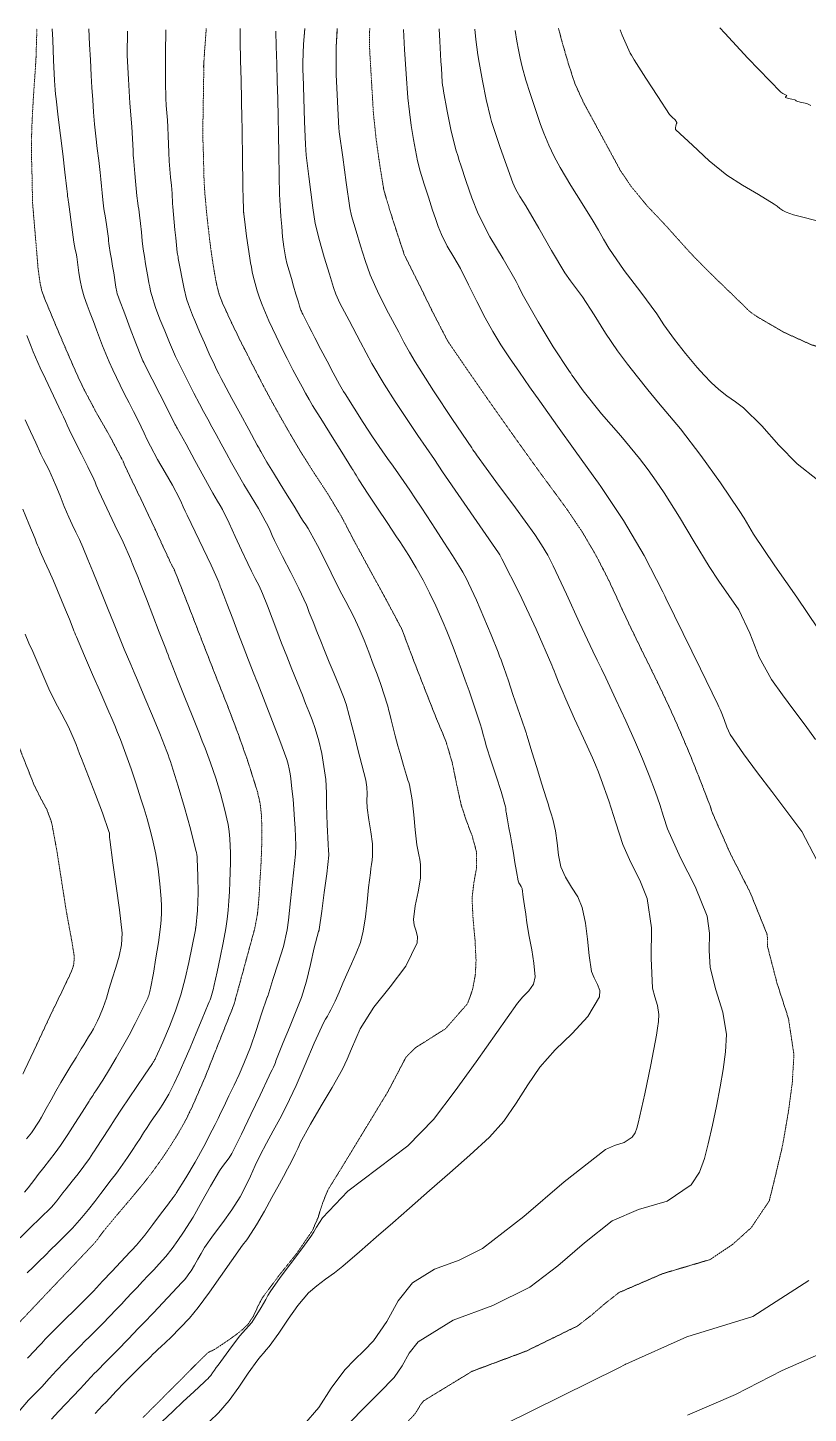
# Model space of a CAD drawing. Header units: inches. Extents: x 2775 to 10242, y 1417 to 8468.
# Drawn here: x 7063 to 8743, y 5477 to 8461 of the extents above; entities that cross this region are included whole.
import ezdxf

# ---------------------------------------------------------------- set-up
doc = ezdxf.new("R2010")
doc.units = ezdxf.units.IN
doc.header["$LTSCALE"] = 0.5
doc.header["$MEASUREMENT"] = 0
doc.linetypes.add('HIDDEN', pattern=[0.375, 0.25, -0.125])
doc.layers.add('VX-TOPO-MAJR', color=1, linetype='HIDDEN', lineweight=20)
doc.layers.add('VX-TOPO-MINR', color=7, linetype='CONTINUOUS', lineweight=5)

msp = doc.modelspace()

# ---------------------------------------------------------------- linework, layer by layer
at = {"layer": 'VX-TOPO-MAJR'}
for points in [[(7082.3, 8458.2), (7082.2, 8449.6), (7080.6, 8397.7), (7078.8, 8367.4), (7076.6, 8337.2), (7074.7, 8306.9), (7073.1, 8278.3), (7071.7, 8249.7), (7070.9, 8221.1), (7071, 8177.9), (7072.2, 8134.7), (7072.9, 8091.6), (7072.9, 8086.2)], [(7447, 8458.8), (7443.1, 8406.2), (7441, 8374.1)], [(7799, 8459.8), (7798.5, 8451.4), (7798.5, 8419.2), (7799.2, 8403.7)], [(8205.1, 8459.7), (8212.5, 8431.5), (8225.7, 8385.9), (8240.4, 8340.5), (8240.4, 8340.4), (8240.5, 8340.2), (8240.6, 8340), (8259, 8299.8), (8338.2, 8153.7)], [(7876.7, 6243.7), (7838.4, 6170.6), (7838.4, 6170.6), (7737.9, 6005.2), (7708.7, 5958), (7697, 5929.1), (7687.7, 5898.9), (7675.2, 5870.3), (7641.1, 5820.8), (7603.2, 5773.6), (7567.4, 5725.4), (7557.5, 5706.2), (7548.5, 5686.3), (7536.4, 5668.3), (7523.3, 5656), (7509.2, 5645.1), (7494.6, 5634.7), (7484.8, 5627.9), (7474.9, 5621.3), (7465, 5614.8), (7459.4, 5612), (7453.5, 5609.5), (7448.4, 5606), (7414.7, 5572.4), (7381.2, 5538.7), (7347.6, 5505), (7335.3, 5492.7), (7323, 5480.5), (7310.7, 5468.2)]]:
    msp.add_lwpolyline(points, dxfattribs=at)
at = {"layer": 'VX-TOPO-MAJR', "flags": 128}
for points in [[(7442, 8390.2), (7439.4, 8229.1), (7440.5, 8200.3), (7441.1, 8178.1), (7441.6, 8155.9), (7442.2, 8133.7), (7442.7, 8123.1), (7443.4, 8112.4), (7444.2, 8101.7), (7447.2, 8068.5), (7450.7, 8035.4), (7454.5, 8002.3), (7458.2, 7974.4), (7462.4, 7946.7), (7467.2, 7918.9), (7470.6, 7902.1), (7475.2, 7885.5), (7481.3, 7869.4), (7500.4, 7827.6), (7520.4, 7786.5), (7541.1, 7745.7), (7555.8, 7717.1), (7570.6, 7688.5), (7585.8, 7660.2), (7606.4, 7623.1), (7627.5, 7586.3), (7649, 7549.7), (7678.3, 7503.2), (7708.5, 7457.3), (7736.8, 7410.2), (7745.8, 7393.3), (7754.6, 7376.3), (7763.4, 7359.3), (7798.4, 7294.7), (7833.7, 7230.2), (7868.2, 7165.3), (7868.8, 7164), (7869.3, 7162.6), (7869.8, 7161.3), (7870.5, 7159.3), (7871.1, 7157.3), (7871.8, 7155.4), (7894.2, 7096.2), (7917.2, 7037.1), (7940.4, 6978.2), (7948.1, 6959.4), (7956.2, 6940.6), (7963.7, 6921.7), (7976.6, 6877.6), (7985.7, 6832.4), (7995.6, 6787.6), (8006.8, 6753.6), (8019.5, 6719.7), (8028.9, 6685.4), (8028.9, 6652.6), (8022.9, 6619.1), (8019.1, 6585.8), (8021.3, 6541.5), (8025.4, 6497.1), (8027.7, 6452.6), (8026.1, 6421.2), (8020.3, 6390.2), (8009.7, 6359.7), (7961.8, 6305.2), (7897.9, 6264.8), (7876.7, 6243.7)], [(7799.2, 8403.7), (7806.8, 8275.7), (7812.4, 8222.5), (7819.8, 8169.5), (7828.3, 8116.6), (7828.8, 8113.7), (7829.4, 8110.9), (7830.1, 8108.1), (7843.9, 8062.1), (7858.6, 8016.4), (7873.7, 7970.9), (7873.8, 7970.8), (7873.8, 7970.6), (7873.9, 7970.5), (7873.9, 7970.4), (7874, 7970.2), (7874.1, 7970.1), (7904.3, 7909.9), (7933.9, 7849.4), (7964.9, 7789.5), (7966.7, 7786.3), (7968.6, 7783.2), (7970.7, 7780.1), (8011, 7721.2), (8051.7, 7662.6), (8092.8, 7604.3), (8111.3, 7578.2), (8130, 7552.1), (8148.6, 7526.1), (8174.1, 7491), (8199.9, 7456.1), (8225.4, 7420.9), (8257.1, 7373.7), (8285.8, 7324.6), (8311.9, 7274), (8327.2, 7241.3), (8342.1, 7208.4), (8357.4, 7175.7), (8380.7, 7127.8), (8404.2, 7080.1), (8427.5, 7032.2), (8439.6, 7006.4), (8451.5, 6980.5), (8463.1, 6954.5), (8486.8, 6899), (8509.2, 6843), (8530.9, 6786.8), (8532.8, 6781.3), (8534.5, 6775.8), (8536.3, 6770.3), (8574.6, 6683.3), (8618, 6598.1), (8653.7, 6509.6), (8655, 6500.3), (8654.9, 6490.7), (8655.4, 6481.3), (8675.3, 6404.1), (8700.1, 6327.4), (8711.9, 6249.8), (8708.4, 6189.6), (8700.4, 6129.2), (8690.1, 6068.8), (8686.5, 6049.8), (8670.7, 5982.9), (8658.8, 5934.7), (8619.8, 5876.7), (8579.6, 5840.6)], [(8338.2, 8153.7), (8361.6, 8118.9), (8395.7, 8077.5), (8409.4, 8063), (8423.2, 8048.5), (8436.9, 8033.9), (8458.6, 8009.7), (8480.2, 7985.5), (8502.3, 7961.7), (8535.2, 7928.8), (8568.6, 7896.6), (8602, 7864.2), (8605.3, 7860.9), (8608.6, 7857.5), (8611.9, 7854.1), (8619, 7848), (8626.7, 7842.5), (8634.7, 7837.3), (8690.4, 7804.9), (8748.3, 7778.6), (8810, 7759.3), (8837.8, 7755.1), (8865.5, 7755.2), (8892.7, 7759.2), (8948.4, 7772.2), (9003.9, 7787.8), (9058.7, 7806.2), (9063, 7808), (9067.1, 7810), (9071.4, 7811.6), (9081.3, 7814), (9091.3, 7816.2), (9101.4, 7818.1), (9124.2, 7822.4), (9147, 7826.5), (9169.8, 7830.5), (9173.4, 7830.8), (9177.1, 7831), (9180.7, 7831.7), (9194.1, 7837.3), (9207.1, 7843.4), (9220.2, 7849.5), (9231.1, 7854.1), (9242, 7858.6), (9252.8, 7863.4), (9255.2, 7865.1), (9257.2, 7867.3), (9259.2, 7869.4), (9284.2, 7885.8), (9311, 7900.4), (9340.2, 7922.7)], [(7072.9, 8086.2), (7085, 7942.5), (7089.7, 7908.4), (7093.1, 7894), (7098.1, 7880), (7103.8, 7866.2), (7124.3, 7817.1), (7145.1, 7768.1), (7166.4, 7719.4), (7171.7, 7707.7), (7177, 7696.1), (7182.5, 7684.6), (7210.3, 7632.1), (7239.9, 7580.5), (7267.5, 7528), (7269.5, 7523.2), (7271.5, 7518.4), (7273.6, 7513.6), (7289.9, 7479.7), (7306.3, 7445.8), (7322.5, 7411.8), (7338.6, 7377.3), (7354.5, 7342.7), (7370.5, 7308.1), (7373.4, 7302.6), (7376.4, 7297), (7379.1, 7291.4), (7408.6, 7216.5), (7437.6, 7141.4), (7466.8, 7066.4), (7475.6, 7044.1), (7484.4, 7021.9), (7493.2, 6999.6), (7516.2, 6938.9), (7537.7, 6877.6), (7557.3, 6815.2), (7563.1, 6789.4), (7565.9, 6763.1), (7566.6, 6736.8), (7566.3, 6699.3), (7564.9, 6661.7), (7562.6, 6624.1), (7560.5, 6589.2), (7557.5, 6554.4), (7551.1, 6520.2), (7533.8, 6456.8), (7516.5, 6393.4), (7506.4, 6356.7)], [(7052.5, 6208.4), (7057.2, 6218.4), (7067, 6239.2), (7076.8, 6260), (7089.1, 6286.2), (7101.4, 6312.4), (7113.7, 6338.6), (7125.1, 6362.3), (7136.6, 6386), (7148, 6409.8), (7155.9, 6426.5), (7161.9, 6443.8), (7162.9, 6461.5), (7157.5, 6494.7), (7151.3, 6527.9), (7145.3, 6561.1), (7135.5, 6623.7), (7125.8, 6686.3), (7114.3, 6748.7), (7104.2, 6776.6), (7089.9, 6803.1), (7076.5, 6829.9), (7053.1, 6889), (7030, 6948.3), (7005.9, 7007.1), (7000.2, 7019.7), (6994.5, 7032.4), (6988.8, 7045), (6961, 7110.3), (6934, 7175.9), (6908, 7242), (6896.8, 7272.3), (6886.4, 7302.9), (6876.7, 7333.6), (6859.3, 7394.1), (6842.6, 7454.7), (6825.3, 7515.2), (6817.5, 7540.4), (6809.5, 7565.4), (6801.7, 7590.5), (6790.6, 7634), (6780.9, 7677.9), (6728.3, 7820.3)], [(7506.4, 6356.7), (7443.6, 6198.8), (7416.2, 6136.1), (7401.6, 6106.4), (7385.2, 6077.5), (7367.5, 6049.4), (7350.3, 6023.7), (7332.3, 5998.6), (7313.5, 5974.2), (7284.3, 5938.9), (7254.6, 5904), (7225.4, 5868.8), (7218.8, 5860), (7212.4, 5851), (7205.4, 5842.6), (7168.3, 5803.4), (7131.2, 5764.3), (7094, 5725.2), (7091.2, 5722.2), (7088.4, 5719.1), (7085.5, 5716.1), (7059.5, 5688.6), (7033.5, 5661.1), (7007.5, 5633.6), (6993.2, 5618.3), (6978.9, 5603), (6964.7, 5587.6), (6962.3, 5585), (6960, 5582.4), (6957.7, 5579.7), (6914.3, 5534.2), (6870.5, 5489.1), (6826.2, 5444.4), (6816.2, 5434.4), (6806.2, 5424.4), (6796.1, 5414.4), (6758.7, 5378.4), (6720.9, 5342.8), (6684, 5306.3), (6667.2, 5287.7), (6650.9, 5268.6), (6634.6, 5249.6), (6606.8, 5219.2), (6578.8, 5189), (6551.2, 5158.5), (6535.2, 5139.5), (6519.8, 5120.1), (6505, 5100.2), (6484.6, 5071.6), (6464.4, 5042.9), (6444, 5014.2), (6437, 5004.7), (6429.9, 4995.2), (6423, 4985.6), (6403, 4955.3), (6383.9, 4924.4), (6364.8, 4893.5), (6359.8, 4885.7), (6354.9, 4877.8), (6350.4, 4869.6), (6345.5, 4857.5), (6341.5, 4845), (6337.3, 4832.7), (6317.9, 4781.6), (6298.1, 4730.6), (6278.8, 4679.4), (6272.3, 4660.1), (6266.8, 4640.5), (6262.4, 4620.6), (6254.6, 4575.1), (6248.6, 4529.5), (6243.4, 4483.6), (6240.3, 4454.4), (6237.9, 4425.2), (6237, 4396), (6239.5, 4355.7), (6245.3, 4315.5), (6252.7, 4275.5), (6258.9, 4243.7), (6266.2, 4212.3), (6275.5, 4181.2), (6297.1, 4124.6), (6321.8, 4069.7), (6348.6, 4015.5), (6356.7, 3999.8), (6365.3, 3984.3), (6374.8, 3969.4), (6395.4, 3942.5), (6416.9, 3916.4), (6437.5, 3889.7), (6461.1, 3855.9), (6484.4, 3821.8), (6508.4, 3788.3), (6517.9, 3775.6), (6527.4, 3763), (6537, 3750.3), (6563.9, 3714.9), (6666.5, 3612.4)], [(8579.6, 5840.6), (8531.2, 5808.2), (8429.6, 5778), (8335.3, 5737.2), (8305.4, 5713.7), (8276.2, 5688.6), (8246.2, 5665.3), (8136.3, 5611.4), (8019.2, 5567.7), (7915, 5504.1), (7907.7, 5494.9), (7901.9, 5484.5), (7895.3, 5474.8), (7852.9, 5431), (7809.2, 5388), (7766.8, 5344.4), (7757.4, 5331.5), (7748.8, 5317.8), (7738.1, 5305.9), (7719.6, 5297.2), (7699.1, 5293), (7679.5, 5287.2), (7671.2, 5282.8), (7663.1, 5277.9), (7654.9, 5273.6), (7650.5, 5272.5), (7646, 5271.9), (7641.7, 5270.6), (7620.7, 5256.3), (7601, 5240), (7580.7, 5225), (7562.8, 5215.8), (7544.4, 5207.4), (7527.3, 5196.8), (7512.9, 5184.1), (7499.6, 5170.3), (7487, 5155.9), (7450.2, 5112.1), (7414.4, 5067.8), (7379.4, 5022.6), (7374.6, 5016.2), (7370.1, 5009.6), (7366.2, 5002.6), (7362.3, 4993.8), (7358.9, 4984.9), (7355.7, 4975.9), (7348, 4953.4), (7340.8, 4930.9), (7334.1, 4908), (7331.3, 4896.6), (7329.1, 4885.1), (7327.7, 4873.4), (7326.4, 4854), (7325.7, 4834.7), (7325.3, 4815.3), (7325.2, 4778.5), (7325.7, 4741.8), (7327.3, 4705.2), (7330.5, 4672.2), (7336.4, 4639.3), (7345.1, 4606.9), (7354, 4582.4), (7363.6, 4558.5), (7372.5, 4534.3), (7381.4, 4504.8), (7389.9, 4475.2), (7399.3, 4445.7), (7410.7, 4414.5), (7422.8, 4383.5), (7435.3, 4352.5), (7440.9, 4338.8), (7446.8, 4325.2), (7489.7, 4242.5), (7540.9, 4179.4), (7605.2, 4118.5), (7673.9, 4063.1)]]:
    msp.add_lwpolyline(points, dxfattribs=at)
at = {"layer": 'VX-TOPO-MINR'}
for points in [[(7044.3, 5481.5), (7064.5, 5505.2), (7071.4, 5512.6), (7078.6, 5519.9), (7085.8, 5527.2), (7092.8, 5534.5), (7108.9, 5551.9), (7124.9, 5569.4), (7140.9, 5586.8), (7157.3, 5604), (7166.7, 5613.5), (7176.3, 5622.8), (7185.9, 5632.2), (7195.4, 5641.6), (7209.8, 5656.2), (7224.3, 5670.9), (7238.6, 5685.6), (7252.9, 5700.4), (7264.2, 5712.4), (7275.4, 5724.4), (7286.7, 5736.4), (7298, 5748.4), (7309.9, 5761.1), (7321.9, 5773.7), (7333.9, 5786.3), (7345.8, 5799), (7360.1, 5815.1), (7373.5, 5831.9), (7386.1, 5849.3), (7398.3, 5867.1), (7418.5, 5899.7), (7437.3, 5933.1), (7456, 5966.6), (7475.6, 5999.4), (7482.2, 6008.8), (7489.3, 6017.9), (7496.1, 6027.2), (7502, 6037), (7522.7, 6078.5), (7542.9, 6120.3), (7562.8, 6162.1), (7582.6, 6204.1), (7585.6, 6210.3), (7588.5, 6216.5), (7591.4, 6222.7), (7594.3, 6229), (7595.7, 6232.5), (7596.9, 6236.1), (7598.1, 6239.7), (7599.3, 6243.3), (7612.2, 6275.8), (7625.9, 6308), (7639.4, 6340.2), (7652, 6372.8), (7662.8, 6407.9), (7671.4, 6443.6), (7679.5, 6479.4), (7688.9, 6514.8), (7689.1, 6515.4), (7689.4, 6516), (7689.6, 6516.6), (7689.8, 6517.2), (7689.8, 6517.6), (7689.9, 6518), (7689.9, 6518.4), (7690, 6518.8), (7695.4, 6558.8), (7701.1, 6598.8), (7706.5, 6638.9), (7711, 6679.4), (7711, 6681.7), (7710.7, 6684), (7710.3, 6686.3), (7710, 6688.6), (7709.2, 6702.6), (7708.4, 6716.5), (7707.7, 6730.4), (7707.1, 6744.3), (7706.5, 6766), (7706.1, 6787.7), (7705.7, 6809.3), (7705.1, 6831), (7705, 6833.8), (7704.7, 6836.6), (7704.4, 6839.5), (7704.1, 6842.3), (7700.3, 6870.1), (7695.6, 6897.9), (7689.5, 6925.3), (7681.2, 6952.1), (7674.6, 6970.2), (7667.8, 6988.1), (7660.8, 7005.9), (7653.8, 7023.7), (7642.6, 7051.8), (7631.4, 7079.8), (7620.2, 7107.8), (7609.1, 7135.9), (7598.9, 7162.6), (7588.9, 7189.4), (7578.9, 7216.1), (7568.1, 7242.6), (7560.7, 7258.9), (7552.6, 7274.9), (7544.4, 7290.9), (7536.4, 7306.9), (7522.8, 7336), (7509.5, 7365.2), (7496.1, 7394.3), (7481.9, 7423.1), (7476.9, 7432.1), (7471.5, 7441), (7466.1, 7449.8), (7460.9, 7458.7), (7441.7, 7493.7), (7422.6, 7528.7), (7403.4, 7563.8), (7384.2, 7598.8), (7383.2, 7600.6), (7382.2, 7602.4), (7381.2, 7604.2), (7380.2, 7606), (7380.1, 7606.3), (7379.9, 7606.7), (7379.7, 7607.1), (7379.5, 7607.4), (7363.3, 7639.7), (7346.9, 7671.8), (7330.5, 7704), (7314.3, 7736.2), (7312.5, 7739.8), (7310.8, 7743.4), (7309.2, 7747), (7307.6, 7750.6), (7295.1, 7781.9), (7283.2, 7813.3), (7271.5, 7844.8), (7259.8, 7876.4), (7258.3, 7880.3), (7256.8, 7884.1), (7255.4, 7888), (7254.3, 7892), (7252.4, 7902.2), (7250.9, 7912.4), (7249.5, 7922.7), (7247.9, 7932.9), (7245.4, 7947.5), (7242.9, 7962.1), (7240.4, 7976.7), (7238, 7991.3), (7237.3, 7996.5), (7236.8, 8001.7), (7236.4, 8006.9), (7235.8, 8012.1), (7232.9, 8031.7), (7229.8, 8051.2), (7226.8, 8070.7), (7224.2, 8090.3), (7222.6, 8105), (7221.2, 8119.7), (7219.8, 8134.4), (7218.3, 8149.1), (7215.4, 8175), (7212.2, 8201), (7209.2, 8227), (7206.4, 8253), (7204.2, 8279.2), (7202.5, 8305.5), (7201, 8331.8), (7199.5, 8358.1), (7197.5, 8391.4), (7195.6, 8424.8), (7194.2, 8458.2), (7194.2, 8458.2)], [(7115.5, 8458.2), (7116.5, 8434.5), (7118.5, 8390.8), (7120.4, 8347.2), (7121, 8337.2), (7121.7, 8327.3), (7122.5, 8317.4), (7123.6, 8307.5), (7128.3, 8268), (7133.1, 8228.5), (7138, 8189), (7142.7, 8149.5), (7144.1, 8137.7), (7145.4, 8125.9), (7146.8, 8114.1), (7148.1, 8102.3), (7148.2, 8101.2), (7148.3, 8100.1), (7148.4, 8098.9), (7148.5, 8097.8), (7149, 8094.8), (7149.4, 8091.8), (7149.9, 8088.8), (7150.3, 8085.8), (7153.3, 8064.1), (7156, 8042.3), (7158.9, 8020.6), (7161.9, 7998.8), (7163.3, 7990.9), (7165, 7983), (7166.7, 7975.1), (7168.3, 7967.2), (7170.9, 7950.3), (7172.9, 7933.2), (7175.3, 7916.2), (7179, 7899.5), (7184.5, 7881.4), (7190.8, 7863.6), (7197.4, 7845.9), (7204.1, 7828.2), (7210.6, 7810.6), (7217.1, 7793.1), (7223.7, 7775.7), (7230.6, 7758.3), (7238, 7741.2), (7245.7, 7724.3), (7253.6, 7707.5), (7261.8, 7690.8), (7271.3, 7671.9), (7280.9, 7653.1), (7290.6, 7634.2), (7300.1, 7615.3), (7306.8, 7601.5), (7313.4, 7587.5), (7320, 7573.5), (7326.7, 7559.7), (7342, 7531.2), (7358.3, 7503.4), (7374.6, 7475.5), (7389.5, 7446.9), (7393.6, 7437.9), (7397.6, 7428.9), (7401.6, 7419.9), (7405.7, 7410.9), (7422.9, 7375), (7440.6, 7339.3), (7457.8, 7303.4), (7473.7, 7266.9), (7474.9, 7263.9), (7476, 7260.9), (7477.2, 7257.9), (7478.4, 7254.8), (7484.8, 7238.1), (7491.2, 7221.3), (7497.6, 7204.5), (7504.1, 7187.7), (7515.3, 7158.2), (7526.7, 7128.8), (7538, 7099.3), (7549.3, 7069.8), (7551.4, 7064.5), (7553.5, 7059.1), (7555.7, 7053.8), (7557.8, 7048.4), (7573.9, 7007.8), (7589.7, 6967.1), (7605.2, 6926.2), (7620.3, 6884.9), (7623.4, 6874.9), (7625.7, 6864.7), (7627.5, 6854.3), (7628.9, 6843.9), (7631.5, 6821.9), (7633.8, 6799.9), (7635.6, 6777.9), (7637.1, 6755.8), (7638.3, 6737.2), (7639.3, 6718.5), (7639.6, 6699.7), (7638.9, 6681), (7637.1, 6660.9), (7635.1, 6640.9), (7632.9, 6621), (7630.7, 6601), (7628.6, 6580.4), (7626.4, 6559.8), (7624, 6539.2), (7621, 6518.6), (7613, 6482.3), (7601.9, 6446.7), (7590, 6411.4), (7579.2, 6375.7), (7579.2, 6375.4), (7579.1, 6375.1), (7579, 6374.7), (7578.9, 6374.4), (7578.8, 6374), (7578.6, 6373.7), (7578.5, 6373.3), (7578.4, 6373), (7566, 6337.3), (7554.2, 6301.3), (7542, 6265.6), (7528.2, 6230.4), (7517.8, 6206.9), (7506.9, 6183.6), (7495.8, 6160.5), (7484.7, 6137.3), (7478.6, 6124.6), (7472.5, 6112), (7466.3, 6099.3), (7460, 6086.7), (7442, 6052), (7422.9, 6017.9), (7402.9, 5984.2), (7382.3, 5950.9), (7381.4, 5949.5), (7380.5, 5948.1), (7379.5, 5946.8), (7378.5, 5945.4), (7375.3, 5941.2), (7372.1, 5937), (7368.9, 5932.8), (7365.7, 5928.6), (7348.8, 5906.1), (7332, 5883.4), (7314.9, 5861), (7297, 5839.3), (7293.6, 5835.5), (7290.1, 5831.9), (7286.6, 5828.3), (7283.1, 5824.6), (7263.4, 5803.6), (7243.7, 5782.6), (7223.9, 5761.5), (7204.1, 5740.5), (7198.4, 5734.5), (7192.5, 5728.5), (7186.6, 5722.6), (7180.8, 5716.7), (7162.6, 5698.6), (7144.3, 5680.7), (7126, 5662.8), (7107.9, 5644.6), (7100.3, 5636.6), (7092.8, 5628.4), (7085.3, 5620.2), (7077.7, 5612.1), (7062, 5595.6)], [(7113.8, 5464.4), (7129.1, 5480.9), (7144.6, 5497.3), (7160.1, 5513.6), (7175.6, 5530), (7183.3, 5538.3), (7191, 5546.7), (7198.7, 5555), (7206.4, 5563.3), (7207.3, 5564.1), (7208.1, 5565), (7209, 5565.8), (7209.8, 5566.6), (7232.9, 5589.9), (7255.9, 5613.2), (7278.8, 5636.6), (7301.4, 5660.2), (7304.2, 5663.2), (7307, 5666.2), (7309.8, 5669.2), (7312.6, 5672.2), (7333.1, 5693.8), (7353.6, 5715.4), (7374.1, 5737), (7394.6, 5758.7), (7399.9, 5764.7), (7404.9, 5771.1), (7409.7, 5777.6), (7414.2, 5784.3), (7421.8, 5796.5), (7428.9, 5809), (7435.9, 5821.6), (7443.2, 5833.9), (7462.3, 5861.4), (7482.5, 5888.1), (7502.3, 5915.1), (7520, 5943.4), (7531.3, 5965.5), (7541.9, 5988), (7552.3, 6010.6), (7563.2, 6032.8), (7577, 6059.1), (7591.2, 6085.3), (7605.3, 6111.5), (7619, 6137.9), (7640.2, 6182.8), (7659.8, 6228.5), (7679.3, 6274.3), (7700.2, 6319.4), (7703.9, 6326.1), (7707.8, 6332.7), (7711.8, 6339.2), (7715.4, 6345.9), (7724.3, 6364.9), (7732.8, 6384), (7741.1, 6403.3), (7749.4, 6422.6), (7759.6, 6445.3), (7770, 6468), (7779, 6491.2), (7784.9, 6515.1), (7789.5, 6546.5), (7793.1, 6578), (7796.5, 6609.4), (7800.2, 6640.8), (7801.4, 6650), (7802.7, 6659.1), (7804, 6668.2), (7805, 6677.4), (7805, 6703.5), (7801.5, 6729.3), (7796.8, 6755.1), (7793.4, 6781), (7792.9, 6795.9), (7793, 6810.8), (7792.5, 6825.7), (7790.3, 6840.4), (7786.3, 6857.1), (7782.1, 6873.7), (7777.8, 6890.2), (7773.5, 6906.7), (7767.2, 6931.1), (7760.9, 6955.4), (7754.6, 6979.8), (7748.1, 7004.1), (7746.9, 7008.1), (7745.6, 7012.2), (7744.1, 7016.1), (7742.5, 7020.1), (7732.4, 7045), (7722, 7069.8), (7711.7, 7094.7), (7701.6, 7119.6), (7693.3, 7140.2), (7685.1, 7160.8), (7676.9, 7181.3), (7668.7, 7201.9), (7667.2, 7206), (7665.6, 7210.1), (7664.1, 7214.2), (7662.5, 7218.3), (7646.4, 7253.4), (7629, 7288), (7611.3, 7322.3), (7594, 7356.9), (7589, 7367.5), (7584.2, 7378.2), (7579.3, 7388.8), (7574.1, 7399.3), (7559.4, 7425.8), (7543.7, 7451.7), (7527.8, 7477.4), (7512.6, 7503.6), (7501.5, 7523.9), (7490.4, 7544.2), (7479.2, 7564.6), (7468.1, 7584.9), (7459.1, 7601.4), (7450.1, 7618), (7441.1, 7634.5), (7432.2, 7651), (7420.1, 7673.7), (7408.4, 7696.6), (7397, 7719.7), (7385.8, 7742.8), (7381.1, 7752.8), (7376.7, 7762.8), (7372.4, 7772.8), (7368.1, 7782.9), (7357.5, 7807.9), (7347.1, 7833.1), (7337.7, 7858.5), (7329.5, 7884.5), (7327.3, 7893.5), (7325.4, 7902.7), (7323.7, 7911.8), (7322, 7921), (7319.2, 7936.7), (7316.4, 7952.4), (7313.7, 7968.2), (7311.3, 7984), (7309.1, 8002.2), (7307.3, 8020.6), (7305.5, 8038.9), (7303.4, 8057.2), (7302.5, 8063.6), (7301.5, 8070), (7300.5, 8076.4), (7299.7, 8082.8), (7297.9, 8098.7), (7296.3, 8114.7), (7294.8, 8130.6), (7293.3, 8146.6), (7292.5, 8155.3), (7291.7, 8164), (7290.9, 8172.7), (7290.3, 8181.4), (7290, 8185.2), (7289.9, 8189), (7289.8, 8192.8), (7289.6, 8196.6), (7286.5, 8247.6), (7282.8, 8298.6), (7279.3, 8349.7), (7276.6, 8400.7), (7276.5, 8402.7), (7276.5, 8404.6), (7276.5, 8406.6), (7276.5, 8408.5), (7276.7, 8416.2), (7277, 8423.9), (7277.2, 8431.5), (7277.4, 8439.2), (7277.7, 8453.3)], [(7207.9, 5476.9), (7223.8, 5493.8), (7231.2, 5501.5), (7238.5, 5509.2), (7245.8, 5517), (7253.1, 5524.7), (7271.3, 5543.5), (7289.7, 5562.2), (7308.2, 5580.7), (7326.7, 5599.1), (7332.3, 5604.6), (7338, 5609.9), (7343.8, 5615.2), (7349.5, 5620.5), (7370.4, 5640.7), (7391.1, 5661.2), (7410.9, 5682.4), (7429.5, 5704.7), (7454.1, 5737.9), (7477.9, 5771.6), (7501.4, 5805.4), (7525.3, 5839), (7528.2, 5843), (7531.2, 5846.9), (7534.2, 5850.9), (7537.1, 5854.9), (7555.2, 5883.2), (7572.1, 5912.3), (7588.4, 5941.7), (7604.4, 5971.3), (7613.2, 5987.3), (7621.8, 6003.4), (7630.3, 6019.5), (7638.7, 6035.7), (7641.5, 6041.6), (7644.1, 6047.7), (7646.7, 6053.8), (7649.4, 6059.7), (7671, 6099.9), (7694.3, 6139.3), (7717.7, 6178.5), (7740, 6218.4), (7750.3, 6239.8), (7759.7, 6261.7), (7768.9, 6283.7), (7778.5, 6305.4), (7807.5, 6351.9), (7842.7, 6395.3), (7876.4, 6439.9), (7900.6, 6490.3), (7901.6, 6502.9), (7898.5, 6515.5), (7894.7, 6528.1), (7893, 6540.7), (7896.8, 6570.2), (7903.1, 6599.8), (7908.1, 6629.4), (7908.1, 6658.9), (7906.4, 6669.4), (7904.4, 6679.9), (7902.3, 6690.4), (7900.4, 6701), (7896.7, 6733.3), (7893.8, 6765.8), (7890.2, 6798.2), (7884.2, 6830.2), (7882.8, 6835.3), (7881.1, 6840.4), (7879.3, 6845.5), (7877.7, 6850.6), (7871.7, 6871.8), (7865.6, 6893.1), (7859.6, 6914.4), (7853.9, 6935.7), (7850.9, 6947.4), (7847.9, 6959.1), (7845, 6970.8), (7842, 6982.5), (7840.8, 6987.5), (7839.5, 6992.4), (7838.2, 6997.3), (7836.9, 7002.2), (7830.2, 7024.6), (7822.6, 7046.7), (7814.5, 7068.7), (7806.2, 7090.6), (7796.6, 7116.3), (7786.7, 7141.9), (7776.2, 7167.2), (7764.5, 7192), (7756, 7208.5), (7747.4, 7225), (7738.8, 7241.4), (7730.3, 7257.9), (7715.7, 7287.2), (7701.3, 7316.5), (7686.5, 7345.7), (7670.8, 7374.4), (7666, 7382.5), (7661, 7390.4), (7655.9, 7398.4), (7650.9, 7406.3), (7636.1, 7430.3), (7621.2, 7454.3), (7606.4, 7478.3), (7591.6, 7502.3), (7584.6, 7513.8), (7577.7, 7525.2), (7570.9, 7536.8), (7564.4, 7548.5), (7562.5, 7551.8), (7560.7, 7555.2), (7558.8, 7558.6), (7556.9, 7562), (7538.7, 7595.5), (7520.5, 7629), (7502.3, 7662.5), (7484.1, 7696), (7479, 7705.7), (7474, 7715.4), (7469.1, 7725.2), (7464.4, 7735), (7453.4, 7758.6), (7442.9, 7782.3), (7432.7, 7806.2), (7422.5, 7830.1), (7417.6, 7841.7), (7412.9, 7853.3), (7408.5, 7865), (7404.7, 7877), (7399.3, 7898.6), (7394.8, 7920.4), (7390.7, 7942.3), (7386.8, 7964.2), (7386.2, 7967.3), (7385.6, 7970.4), (7385.1, 7973.5), (7384.6, 7976.6), (7383.7, 7984.6), (7382.8, 7992.6), (7382, 8000.6), (7381.2, 8008.6), (7379.6, 8025.3), (7378, 8041.9), (7376.5, 8058.6), (7375.1, 8075.3), (7374.6, 8082.4), (7374.2, 8089.6), (7373.9, 8096.8), (7373.4, 8103.9), (7372, 8121.4), (7370.3, 8138.8), (7368.7, 8156.2), (7367.3, 8173.7), (7366.4, 8191.9), (7365.7, 8210), (7365, 8228.2), (7364.2, 8246.4), (7363.3, 8262), (7362.1, 8277.7), (7361, 8293.3), (7360.2, 8309), (7359.3, 8343.8), (7359, 8378.6), (7359.2, 8413.4), (7359.7, 8448.3), (7359.8, 8456.1)], [(7520.2, 8458.9), (7520, 8451.4), (7519.9, 8442.1), (7520, 8432.8), (7520.8, 8390.4), (7521.8, 8348), (7522.8, 8305.6), (7523.7, 8263.2), (7524, 8247.6), (7524.2, 8232), (7524.5, 8216.4), (7524.7, 8200.8), (7524.9, 8191.4), (7525, 8182), (7525.1, 8172.6), (7525.2, 8163.2), (7525.6, 8140), (7526, 8116.7), (7526.5, 8093.5), (7527, 8070.2), (7527.1, 8068.5), (7527.1, 8066.8), (7527.3, 8065.1), (7527.4, 8063.4), (7527.4, 8062.6), (7527.5, 8061.9), (7527.6, 8061.1), (7527.7, 8060.4), (7530.5, 8036.3), (7533.8, 8012.3), (7537.3, 7988.3), (7540.9, 7964.4), (7542.5, 7954.6), (7544.2, 7944.9), (7546.1, 7935.2), (7548.2, 7925.5), (7552, 7909.9), (7556.5, 7894.4), (7561.6, 7879.1), (7567.3, 7864), (7574.4, 7846.8), (7581.7, 7829.9), (7589.3, 7813), (7597.3, 7796.3), (7609.2, 7772.2), (7621.3, 7748.2), (7633.5, 7724.3), (7646.1, 7700.6), (7653.4, 7687.2), (7660.7, 7673.8), (7668.2, 7660.6), (7676, 7647.5), (7697, 7613.8), (7718, 7580.1), (7739, 7546.5), (7759.9, 7512.8), (7760.9, 7511.2), (7761.9, 7509.6), (7762.9, 7508), (7763.8, 7506.4), (7766.7, 7501.7), (7769.7, 7497), (7772.6, 7492.3), (7775.6, 7487.6), (7795.5, 7456.7), (7815.9, 7426), (7836.4, 7395.5), (7856.7, 7364.8), (7863.3, 7354.7), (7869.9, 7344.6), (7876.3, 7334.5), (7882.8, 7324.3), (7898.6, 7298), (7913.5, 7271.2), (7927.6, 7243.9), (7940.9, 7216.2), (7949.1, 7198.1), (7957.1, 7179.9), (7964.7, 7161.6), (7972, 7143.2), (7980.3, 7121.4), (7988.6, 7099.7), (7996.7, 7077.9), (8004.6, 7056), (8012.9, 7032.7), (8021.1, 7009.2), (8028.9, 6985.7), (8036.5, 6962.1), (8039.9, 6950.2), (8043.2, 6938.3), (8046.4, 6926.4), (8049.7, 6914.5), (8060, 6881.7), (8071.1, 6849.2), (8081.8, 6816.5), (8091, 6783.4), (8091.5, 6780.6), (8091.8, 6777.7), (8092, 6774.8), (8092.4, 6772), (8095.5, 6754.9), (8098.6, 6737.9), (8101.7, 6720.8), (8104.7, 6703.7), (8108.2, 6683.7), (8111.4, 6663.6), (8114.7, 6643.6), (8118.2, 6623.5), (8119.8, 6619.4), (8122.5, 6615.5), (8125.1, 6611.7), (8126.6, 6607.5), (8129.4, 6588.9), (8132, 6570.3), (8134.6, 6551.7), (8137.3, 6533.1), (8142.2, 6504.1), (8147.5, 6475.2), (8152, 6446.2), (8154.6, 6417.2), (8151, 6401.3), (8141.1, 6387.2), (8128.5, 6373.8), (8116.9, 6360.2), (8072.4, 6297), (8027.7, 6234.2), (7982.5, 6171.8), (7936.4, 6110.2), (7880.5, 6053.3), (7816, 6004.5), (7751.8, 5955.4), (7696.9, 5897.8), (7690.4, 5888.1), (7684.4, 5878), (7678.5, 5867.8), (7672.1, 5858), (7650.4, 5828.2), (7628, 5798.8), (7605.9, 5769.3), (7584.6, 5739.1), (7579.5, 5730.7), (7574.9, 5722.1), (7570.2, 5713.5), (7564.9, 5705.2), (7545.2, 5672.6), (7518.8, 5643.1), (7495.5, 5612.2), (7472.5, 5581.2), (7468.5, 5575.6), (7464.6, 5570), (7460.6, 5564.4), (7456.5, 5558.9), (7453.4, 5555.2), (7450.1, 5551.6), (7446.7, 5548.2), (7443.2, 5544.9), (7420.5, 5523.5), (7397.6, 5502.4), (7374.8, 5481.2), (7352.4, 5459.6)], [(7596.4, 8453.1), (7597.4, 8420.7), (7598.6, 8383.1), (7599.8, 8345.5), (7600.8, 8307.8), (7601.1, 8294.5), (7601.5, 8281.2), (7601.8, 8267.9), (7602, 8254.6), (7602.1, 8251.6), (7602.2, 8248.5), (7602.2, 8245.5), (7602.3, 8242.4), (7602.6, 8220.5), (7602.9, 8198.6), (7603.2, 8176.6), (7603.6, 8154.7), (7603.8, 8141.5), (7604, 8128.3), (7604.3, 8115.1), (7604.6, 8101.9), (7605.1, 8090.1), (7605.8, 8078.2), (7606.7, 8066.4), (7607.6, 8054.6), (7609.3, 8032.7), (7611.2, 8010.8), (7613.8, 7989), (7617.2, 7967.2), (7617.9, 7963.8), (7618.7, 7960.5), (7619.6, 7957.2), (7620.6, 7953.9), (7625.4, 7937.2), (7630.2, 7920.6), (7635.1, 7904), (7640, 7887.3), (7642.6, 7878.6), (7645.3, 7869.8), (7648, 7861.1), (7650.9, 7852.4), (7651.7, 7850.3), (7652.7, 7848.2), (7653.7, 7846.1), (7654.7, 7844), (7661.2, 7831.2), (7667.7, 7818.4), (7674.3, 7805.6), (7680.9, 7792.8), (7693.9, 7767.7), (7707, 7742.6), (7720.2, 7717.6), (7733.6, 7692.7), (7736.5, 7687.6), (7739.5, 7682.5), (7742.5, 7677.5), (7745.7, 7672.5), (7765.2, 7641.5), (7784.9, 7610.6), (7805, 7580), (7825.5, 7549.6), (7837.1, 7533), (7849.1, 7516.6), (7861, 7500.1), (7872.6, 7483.4), (7885, 7465.1), (7897.2, 7446.6), (7909.4, 7428.1), (7921.6, 7409.6), (7940.2, 7381.2), (7958.6, 7352.7), (7976.9, 7324.1), (7995.1, 7295.5), (7999.5, 7288.1), (8003.7, 7280.5), (8007.7, 7272.9), (8011.5, 7265.1), (8028.3, 7228.2), (8044.5, 7191), (8060.1, 7153.6), (8075.1, 7116), (8078.3, 7107.8), (8081.5, 7099.6), (8084.5, 7091.4), (8087.5, 7083.1), (8097.4, 7054.2), (8107.2, 7025.3), (8117, 6996.4), (8126.8, 6967.5), (8129, 6961.3), (8131.3, 6955.1), (8133.5, 6948.8), (8135.5, 6942.6), (8136.1, 6940.8), (8136.6, 6939), (8137.1, 6937.2), (8137.7, 6935.5), (8148.1, 6901.7), (8158.4, 6868), (8168.8, 6834.2), (8179.2, 6800.5), (8182.6, 6789.5), (8186.1, 6778.6), (8189.5, 6767.7), (8193, 6756.7), (8198.8, 6731.4), (8202.2, 6705.4), (8205.3, 6679.4), (8210.3, 6653.9), (8219.9, 6631.4), (8233.4, 6610.3), (8246.9, 6589.3), (8256.4, 6566.7), (8263.3, 6532.7), (8267.6, 6498.1), (8271.3, 6463.3), (8276.4, 6428.8), (8281.6, 6414.8), (8289, 6400.9), (8294.4, 6387.3), (8293.5, 6373.8), (8268.3, 6331.6), (8234.5, 6294.8), (8198.1, 6259.6), (8165, 6222.4), (8138.9, 6184.2), (8114.1, 6144.7), (8087.6, 6106.5), (8056.7, 6072.1), (8014.1, 6033.3), (7971.1, 5994.9), (7927.8, 5956.9), (7884.4, 5919), (7848.7, 5887.6), (7812.9, 5856.3), (7777.1, 5825.1), (7741.2, 5793.8), (7722.9, 5779.4), (7703.7, 5765.8), (7684.8, 5752), (7667.2, 5736.5), (7643.9, 5709.2), (7623.4, 5679.7), (7603.5, 5649.7), (7582.1, 5620.9), (7576.1, 5613.7), (7570.1, 5606.6), (7564, 5599.5), (7558, 5592.3), (7536.9, 5563.6), (7517.2, 5533.8), (7496.6, 5504.7), (7473.2, 5478.1), (7454.3, 5459.9)], [(7061.8, 5779.4), (7074.7, 5792.2), (7087.5, 5804.9), (7100, 5817.3), (7112.5, 5829.6), (7125.1, 5841.9), (7137.6, 5854.3), (7148.4, 5865.1), (7159.1, 5876), (7169.4, 5887.2), (7179.4, 5898.8), (7193.2, 5916), (7206.8, 5933.4), (7220.2, 5950.8), (7233.7, 5968.3), (7239.6, 5976), (7245.5, 5983.6), (7251.3, 5991.3), (7257.1, 5999.1), (7267.4, 6013.5), (7277.4, 6028.1), (7287.2, 6042.8), (7297, 6057.7), (7304.5, 6069.2), (7312, 6080.8), (7319.5, 6092.5), (7327, 6104.1), (7333.6, 6113.8), (7340.3, 6123.4), (7346.9, 6133.1), (7353.4, 6142.9), (7366.2, 6164.7), (7377.8, 6187.1), (7388.5, 6210), (7398.8, 6233.1), (7412.2, 6264.3), (7425.4, 6295.6), (7438.5, 6326.9), (7451.4, 6358.3), (7453.3, 6363), (7455.2, 6367.6), (7457, 6372.2), (7458.6, 6377), (7460, 6381.8), (7461.2, 6386.7), (7462.3, 6391.6), (7463.3, 6396.5), (7470.1, 6427.7), (7476.8, 6458.8), (7483.1, 6490), (7488.8, 6521.4), (7491.7, 6541.1), (7493.8, 6560.8), (7495.4, 6580.5), (7496.7, 6600.3), (7497.8, 6621.3), (7498.5, 6642.2), (7498.8, 6663.1), (7498.9, 6684), (7498.6, 6699.2), (7497.8, 6714.5), (7496.3, 6729.7), (7493.8, 6744.8), (7486.4, 6778.7), (7477.5, 6812.1), (7467.3, 6845.2), (7455.9, 6877.9), (7450.1, 6893.6), (7444.3, 6909.2), (7438.4, 6924.8), (7432.4, 6940.4), (7416.7, 6979.5), (7400.9, 7018.6), (7385.2, 7057.7), (7369.8, 7096.9), (7367.3, 7103.5), (7364.7, 7110.1), (7362.2, 7116.8), (7359.7, 7123.4), (7345.8, 7159.3), (7332, 7195.1), (7318.1, 7231), (7304.1, 7266.8), (7300.1, 7276.9), (7296, 7287.1), (7291.9, 7297.3), (7287.8, 7307.5), (7287, 7309.5), (7286.2, 7311.6), (7285.3, 7313.6), (7284.5, 7315.7), (7268, 7352.9), (7250.5, 7389.7), (7232.7, 7426.3), (7215.5, 7463.2), (7212.8, 7469.6), (7210.2, 7476), (7207.6, 7482.4), (7204.9, 7488.8), (7191.9, 7515.6), (7178.5, 7542.2), (7165, 7568.8), (7152.1, 7595.6), (7147.9, 7604.7), (7143.8, 7613.7), (7139.6, 7622.7), (7135.5, 7631.7), (7124, 7656), (7112.4, 7680.2), (7100.8, 7704.4), (7089.3, 7728.6), (7084.1, 7739.9), (7079.1, 7751.3), (7074.3, 7762.7), (7069.8, 7774.3), (7061.1, 7798.2)], [(7046.3, 5854.7), (7068.3, 5876.4), (7090.4, 5898.1), (7112.4, 5919.8), (7113.9, 5921.3), (7115.4, 5922.8), (7116.8, 5924.4), (7118.2, 5926), (7125, 5934.6), (7131.8, 5943.3), (7138.6, 5952), (7145.3, 5960.7), (7158.2, 5976.9), (7171.1, 5993.1), (7183.8, 6009.4), (7196, 6026.1), (7199.6, 6031.6), (7203.1, 6037.1), (7206.6, 6042.7), (7210.1, 6048.2), (7223.6, 6069.1), (7237.2, 6090.1), (7250.7, 6111), (7264.3, 6131.9), (7280.7, 6156.6), (7297.5, 6181.1), (7314.4, 6205.5), (7331, 6230.1), (7332, 6231.7), (7333, 6233.3), (7333.9, 6234.9), (7334.9, 6236.6), (7335.8, 6238.3), (7336.7, 6240), (7337.6, 6241.7), (7338.4, 6243.5), (7353.8, 6276.4), (7368.1, 6309.8), (7381, 6343.7), (7392.2, 6378.4), (7401.4, 6413.2), (7409.5, 6448.1), (7416.7, 6483.2), (7423.6, 6518.5), (7423.8, 6519.6), (7424, 6520.7), (7424.1, 6521.7), (7424.3, 6522.8), (7427.8, 6560), (7429.3, 6597.2), (7429.1, 6634.2), (7427.5, 6671.2), (7427.1, 6675.7), (7426.6, 6680.2), (7425.8, 6684.7), (7424.8, 6689.1), (7412.8, 6735.8), (7400.1, 6781.9), (7386.6, 6827.8), (7372.1, 6873.4), (7369.7, 6880.6), (7367.3, 6887.8), (7364.8, 6895), (7362.1, 6902.1), (7346.7, 6940.8), (7331.1, 6979.3), (7315.1, 7017.7), (7298.9, 7056), (7291.7, 7072.7), (7284.4, 7089.3), (7277.1, 7105.9), (7270, 7122.6), (7258.5, 7151.2), (7247.1, 7179.8), (7235.7, 7208.3), (7224.3, 7236.9), (7213.6, 7263.3), (7203, 7289.7), (7192.2, 7316), (7181.3, 7342.3), (7174.1, 7358.7), (7166.4, 7374.8), (7158.6, 7390.9), (7151, 7407.2), (7141.4, 7429.8), (7132.3, 7452.6), (7123.1, 7475.4), (7113.2, 7497.9), (7107.8, 7509.2), (7102.2, 7520.3), (7096.6, 7531.4), (7091.1, 7542.7), (7079.8, 7567.1), (7068.6, 7591.7), (7057.4, 7616.2)], [(7056.1, 5953.4), (7063.5, 5962.7), (7070.7, 5972.2), (7077.7, 5981.7), (7084.9, 5991.2), (7097.1, 6006.8), (7109.6, 6022.2), (7121.7, 6037.8), (7133.3, 6053.8), (7149.1, 6077.5), (7164.4, 6101.5), (7179.6, 6125.6), (7194.9, 6149.6), (7196.5, 6152.2), (7198.1, 6154.7), (7199.7, 6157.2), (7201.3, 6159.7), (7203.3, 6162.6), (7205.3, 6165.6), (7207.3, 6168.5), (7209.3, 6171.4), (7224.4, 6194.8), (7238.9, 6218.5), (7253, 6242.5), (7267, 6266.6), (7280.9, 6291.6), (7294.2, 6316.9), (7307.1, 6342.5), (7319.6, 6368.3), (7320.9, 6371.1), (7322.2, 6374), (7323.3, 6376.9), (7324.2, 6379.8), (7325, 6382.8), (7325.7, 6385.8), (7326.3, 6388.8), (7326.9, 6391.8), (7333.1, 6424.8), (7338.8, 6457.8), (7344, 6490.9), (7348.6, 6524.4), (7350, 6539.7), (7350.6, 6554.9), (7350.6, 6570.1), (7349.9, 6585.3), (7347.3, 6617.4), (7343.5, 6649.5), (7338.2, 6681.5), (7331.3, 6713.3), (7325.6, 6735.4), (7319.6, 6757.2), (7313.2, 6778.9), (7306.3, 6800.6), (7295.8, 6832.6), (7285.1, 6864.6), (7274, 6896.4), (7262.1, 6927.9), (7256.1, 6943), (7250, 6958), (7243.8, 6973), (7237.5, 6987.9), (7220, 7028.2), (7202.2, 7068.4), (7184.6, 7108.6), (7167.5, 7149.1), (7165.8, 7153.4), (7164.1, 7157.7), (7162.3, 7162.1), (7160.6, 7166.4), (7152.3, 7187), (7143.9, 7207.6), (7135.5, 7228.2), (7127, 7248.7), (7118, 7269.9), (7108.5, 7290.9), (7099, 7311.8), (7089.7, 7332.8), (7087.7, 7337.5), (7085.7, 7342.2), (7083.8, 7346.9), (7081.9, 7351.6), (7081.1, 7353.7), (7080.4, 7356), (7079.7, 7358.2), (7078.9, 7360.3), (7065.4, 7392.4), (7051.9, 7424.4)], [(7060.4, 6068.1), (7063.8, 6072.6), (7067.3, 6077), (7070.7, 6081.5), (7076.5, 6089.6), (7081.9, 6097.9), (7087.1, 6106.3), (7092.1, 6114.9), (7102.6, 6133.5), (7112.8, 6152.3), (7123, 6171.1), (7133.7, 6189.6), (7144.8, 6207.6), (7155.8, 6225.6), (7166.9, 6243.7), (7178, 6261.7), (7183.3, 6270.4), (7188.6, 6279.1), (7193.8, 6287.8), (7199.1, 6296.6), (7204, 6305), (7208.6, 6313.6), (7213, 6322.4), (7217.1, 6331.4), (7225.1, 6351.2), (7232, 6371.4), (7238.3, 6391.8), (7244.3, 6412.5), (7252.1, 6436.9), (7259.7, 6461.4), (7264.9, 6486.1), (7265.7, 6510.9), (7260.2, 6561.5), (7253.3, 6612.1), (7246.1, 6662.5), (7239.4, 6713.1), (7239, 6717.4), (7238.8, 6721.8), (7238.4, 6726.1), (7237.4, 6730.3), (7223.7, 6770.3), (7208.8, 6809.5), (7193.4, 6848.4), (7178.2, 6887.5), (7174.4, 6897.5), (7170.7, 6907.5), (7166.9, 6917.5), (7163, 6927.4), (7150.6, 6955.3), (7136.3, 6982.4), (7121.7, 7009.4), (7108.3, 7036.9), (7099.6, 7057), (7091, 7077.1), (7082.3, 7097.2), (7073.5, 7117.3), (7065.3, 7135.9), (7057, 7154.6)]]:
    msp.add_lwpolyline(points, dxfattribs=at)
at = {"layer": 'VX-TOPO-MINR', "ltscale": 50}
for points in [[(7659.5, 8459.2), (7656.6, 8425.6), (7654.7, 8385.8), (7654.8, 8376.8), (7655.2, 8367.7), (7655.6, 8358.7), (7657.1, 8308.8), (7658.7, 8258.9), (7660.4, 8209), (7662.1, 8186.1), (7664.9, 8163.3), (7667.9, 8140.5), (7671.9, 8106.7), (7676.2, 8072.9), (7681.7, 8039.3), (7690.4, 8002.6), (7701.1, 7966.5), (7712.2, 7930.4), (7716.5, 7915.9), (7721, 7901.4), (7726.2, 7887.1), (7734.8, 7867.7), (7744.4, 7848.8), (7754.4, 7830.1), (7778.7, 7783.9), (7803.4, 7737.9), (7829.9, 7693), (7853.6, 7656), (7877.8, 7619.4), (7902.3, 7583), (7920.1, 7556.9), (7938, 7530.8), (7955.8, 7504.7), (7995.9, 7446.4), (8036.1, 7388.2), (8076.1, 7330), (8078.7, 7325.9), (8081, 7321.8), (8083.3, 7317.5), (8121.4, 7242.2), (8157.4, 7166), (8190.7, 7088.5), (8193.1, 7082.4), (8195.5, 7076.2), (8197.9, 7070.1), (8205.3, 7051.6), (8212.9, 7033.3), (8220.7, 7015), (8239.7, 6972.7), (8259.3, 6930.8), (8278.6, 6888.6), (8285.1, 6873.3), (8291.3, 6857.9), (8297.3, 6842.3), (8313.6, 6795.7), (8328.5, 6748.6), (8343.9, 6701.7), (8360.9, 6663.1), (8380.1, 6625.3), (8396, 6586), (8405.1, 6522.4), (8404.3, 6457.2), (8407.4, 6392.8), (8412.3, 6373.9), (8418.4, 6355), (8421.3, 6336), (8420.5, 6321.2), (8418.5, 6306.3), (8416, 6291.5), (8404, 6227.8), (8390.8, 6164.9), (8376.5, 6101.9), (8373.8, 6091.4), (8370, 6081.2), (8364, 6071.8), (8346.3, 6060), (8325.4, 6053.8), (8306.1, 6045.4), (8217.4, 5975.4), (8130.6, 5901.1), (8041.3, 5831.8), (7991.4, 5807.3), (7938.2, 5787.4), (7890.9, 5758.5), (7860, 5719.2), (7835.3, 5674.8), (7806.9, 5633.6), (7786.6, 5612.6), (7765.7, 5592), (7745.3, 5571.1), (7715.9, 5531.6), (7689, 5489.8), (7656.7, 5452.2)], [(7659.5, 8458.7), (7656.6, 8425.6), (7654.7, 8385.8), (7654.8, 8376.8), (7655.2, 8367.7), (7655.6, 8358.7), (7657.1, 8308.8), (7658.7, 8258.9), (7660.4, 8209), (7662.1, 8186.1), (7664.9, 8163.3), (7667.9, 8140.5), (7671.9, 8106.7), (7676.2, 8072.9), (7681.7, 8039.3), (7690.4, 8002.6), (7701.1, 7966.5), (7712.2, 7930.4), (7716.5, 7915.9), (7721, 7901.4), (7726.2, 7887.1), (7734.8, 7867.7), (7744.4, 7848.8), (7754.4, 7830.1), (7778.7, 7783.9), (7803.4, 7737.9), (7829.9, 7693), (7853.6, 7656), (7877.8, 7619.4), (7902.3, 7583), (7920.1, 7556.9), (7938, 7530.8), (7955.8, 7504.7), (7995.9, 7446.4), (8036.1, 7388.2), (8076.1, 7330), (8078.7, 7325.9), (8081, 7321.8), (8083.3, 7317.5), (8121.4, 7242.2), (8157.4, 7166), (8190.7, 7088.5), (8193.1, 7082.4), (8195.5, 7076.2), (8197.9, 7070.1), (8205.3, 7051.6), (8212.9, 7033.3), (8220.7, 7015), (8239.7, 6972.7), (8259.3, 6930.8), (8278.6, 6888.6), (8285.1, 6873.3), (8291.3, 6857.9), (8297.3, 6842.3), (8313.6, 6795.7), (8328.5, 6748.6), (8343.9, 6701.7), (8360.9, 6663.1), (8380.1, 6625.3), (8396, 6586), (8405.1, 6522.4), (8404.3, 6457.2), (8407.4, 6392.8), (8412.3, 6373.9), (8418.4, 6355), (8421.3, 6336), (8420.5, 6321.2), (8418.5, 6306.3), (8416, 6291.5), (8404, 6227.8), (8390.8, 6164.9), (8376.5, 6101.9), (8373.8, 6091.4), (8370, 6081.2), (8364, 6071.8), (8346.3, 6060), (8325.4, 6053.8), (8306.1, 6045.4), (8217.4, 5975.4), (8130.6, 5901.1), (8041.3, 5831.8), (7991.4, 5807.3), (7938.2, 5787.4), (7890.9, 5758.5), (7860, 5719.2), (7835.3, 5674.8), (7806.9, 5633.6), (7786.6, 5612.6), (7765.7, 5592), (7745.3, 5571.1), (7715.9, 5531.6), (7689, 5489.8), (7656.7, 5452.2)], [(7728.9, 8458.9), (7726.6, 8418.6), (7726.6, 8360.3), (7729.2, 8302.2), (7732.5, 8244.1), (7732.5, 8243.4), (7732.6, 8242.6), (7732.6, 8241.9), (7732.9, 8240.2), (7733.1, 8238.4), (7733.4, 8236.6), (7740.7, 8182.1), (7748.1, 8127.5), (7755.7, 8073), (7759.3, 8056), (7764.4, 8039.3), (7769.7, 8022.7), (7779.1, 7991.1), (7788.8, 7959.7), (7800, 7928.8), (7818.7, 7886.8), (7839.5, 7846), (7861.2, 7805.4), (7872.5, 7783.8), (7884.1, 7762.4), (7896.4, 7741.4), (7936.3, 7679.1), (7977.1, 7617.4), (8018.4, 7556.2), (8019.3, 7554.9), (8020.2, 7553.5), (8021.1, 7552.2), (8023.7, 7548.5), (8026.3, 7544.7), (8028.8, 7541), (8070.3, 7483.5), (8112.7, 7426.7), (8154.4, 7369.3), (8168.7, 7347.5), (8181.9, 7325.1), (8193.9, 7302.1), (8222.5, 7241), (8250.3, 7179.6), (8278.8, 7118.5), (8288.2, 7099.3), (8297.6, 7080.1), (8307, 7060.8), (8328.7, 7014.6), (8350, 6968.2), (8370.8, 6921.5), (8385.9, 6886.2), (8400.2, 6850.4), (8414.1, 6814.6), (8423.2, 6788.5), (8431.5, 6762.2), (8440.1, 6736), (8467.7, 6673.2), (8499.1, 6611.7), (8524.8, 6547.8), (8530, 6511.3), (8529.6, 6474), (8531.4, 6437), (8543.8, 6389), (8559.2, 6341.2), (8566.6, 6292.9), (8564.4, 6255.4), (8559.4, 6217.8), (8553, 6180.1), (8545.3, 6138.8), (8536.7, 6098), (8527.4, 6057.2), (8519.5, 6026.2), (8508.3, 5996.4), (8490.7, 5968.9), (8438.7, 5934.1), (8377.5, 5915.9), (8320.7, 5891.3), (8261.4, 5844.5), (8203.4, 5794.8), (8143.7, 5748.5), (8063.8, 5709.4), (7978.7, 5677.5), (7902.9, 5631.3), (7883.8, 5607), (7868.6, 5579.6), (7851.1, 5554.2), (7819.8, 5521.8), (7787.5, 5490), (7756, 5457.7)], [(7728.6, 8453.4), (7726.6, 8418.6), (7726.6, 8360.3), (7729.2, 8302.2), (7732.5, 8244.1), (7732.5, 8243.4), (7732.6, 8242.6), (7732.6, 8241.9), (7732.9, 8240.2), (7733.1, 8238.4), (7733.4, 8236.6), (7740.7, 8182.1), (7748.1, 8127.5), (7755.7, 8073), (7759.3, 8056), (7764.4, 8039.3), (7769.7, 8022.7), (7779.1, 7991.1), (7788.8, 7959.7), (7800, 7928.8), (7818.7, 7886.8), (7839.5, 7846), (7861.2, 7805.4), (7872.5, 7783.8), (7884.1, 7762.4), (7896.4, 7741.4), (7936.3, 7679.1), (7977.1, 7617.4), (8018.4, 7556.2), (8019.3, 7554.9), (8020.2, 7553.5), (8021.1, 7552.2), (8023.7, 7548.5), (8026.3, 7544.7), (8028.8, 7541), (8070.3, 7483.5), (8112.7, 7426.7), (8154.4, 7369.3), (8168.7, 7347.5), (8181.9, 7325.1), (8193.9, 7302.1), (8222.5, 7241), (8250.3, 7179.6), (8278.8, 7118.5), (8288.2, 7099.3), (8297.6, 7080.1), (8307, 7060.8), (8328.7, 7014.6), (8350, 6968.2), (8370.8, 6921.5), (8385.9, 6886.2), (8400.2, 6850.4), (8414.1, 6814.6), (8423.2, 6788.5), (8431.5, 6762.2), (8440.1, 6736), (8467.7, 6673.2), (8499.1, 6611.7), (8524.8, 6547.8), (8530, 6511.3), (8529.6, 6474), (8531.4, 6437), (8543.8, 6389), (8559.2, 6341.2), (8566.6, 6292.9), (8564.4, 6255.4), (8559.4, 6217.8), (8553, 6180.1), (8545.3, 6138.8), (8536.7, 6098), (8527.4, 6057.2), (8519.5, 6026.2), (8508.3, 5996.4), (8490.7, 5968.9), (8438.7, 5934.1), (8377.5, 5915.9), (8320.7, 5891.3), (8261.4, 5844.5), (8203.4, 5794.8), (8143.7, 5748.5), (8063.8, 5709.4), (7978.7, 5677.5), (7902.9, 5631.3), (7883.8, 5607), (7868.6, 5579.6), (7851.1, 5554.2), (7819.8, 5521.8), (7787.5, 5490), (7756, 5457.7)], [(7871.5, 8456.9), (7873.9, 8414), (7877.1, 8361.7), (7881, 8309.5), (7884.1, 8279.7), (7888.2, 8250), (7893, 8220.3), (7897.1, 8197.3), (7901.8, 8174.5), (7907.6, 8151.9), (7916, 8123.7), (7925, 8095.8), (7934.3, 8068), (7940.1, 8050.2), (7946.2, 8032.6), (7953.1, 8015.3), (7965.8, 7990.5), (7980.1, 7966.6), (7994, 7942.4), (8011.7, 7906.9), (8029.1, 7871.3), (8047.4, 7836.1), (8063.9, 7806.9), (8081.3, 7778.3), (8099.7, 7750.3), (8121.2, 7718.9), (8142.8, 7687.7), (8164.7, 7656.6), (8203, 7603), (8241.2, 7549.4), (8279.6, 7495.8), (8285.2, 7488), (8290.9, 7480.4), (8296.5, 7472.6), (8345.3, 7399.7), (8389.7, 7324), (8429.9, 7245.9), (8432, 7241.6), (8433.9, 7237.2), (8436, 7232.8), (8473.3, 7156.4), (8510.8, 7080.1), (8547.9, 7003.5), (8550.5, 6998.2), (8552.9, 6992.8), (8555.3, 6987.4), (8561.5, 6971.1), (8567.2, 6954.7), (8574.9, 6939.1), (8603.5, 6897.1), (8633.8, 6856.5), (8664.3, 6816), (8685.8, 6787.3), (8707.4, 6758.7), (8728.8, 6729.9), (8761.5, 6668.3)], [(7948.2, 8458.3), (7949.7, 8432.1), (7952.2, 8389), (7953.1, 8373.8), (7954.1, 8358.5), (7955.1, 8343.3), (7955.8, 8336.9), (7956.7, 8330.5), (7957.7, 8324.1), (7965.4, 8281), (7974.3, 8238.1), (7985.1, 8195.7), (7988.2, 8185.4), (7991.5, 8175.2), (7994.8, 8165.1), (8006.4, 8129.7), (8018.5, 8094.6), (8032.3, 8060.1), (8057.7, 8010.6), (8086.3, 7962.9), (8113.8, 7914.6), (8119.1, 7904), (8124.4, 7893.3), (8129.9, 7882.7), (8161.1, 7827.6), (8194, 7773.4), (8228.8, 7720.4), (8231.4, 7716.6), (8234, 7712.8), (8236.7, 7709), (8243.7, 7699), (8250.8, 7689), (8258, 7679.1), (8297.5, 7629.7), (8339.1, 7581.9), (8379.6, 7533.1), (8397.9, 7509.1), (8415.5, 7484.6), (8432.5, 7459.6), (8465.3, 7407), (8496.9, 7353.6), (8529.1, 7300.6), (8550.2, 7269.3), (8572, 7238.4), (8593.1, 7207.1), (8617.2, 7157.4), (8637.3, 7105.4), (8663.4, 7057), (8687.5, 7024.2), (8711.8, 6991.5), (8736, 6958.8), (8758.5, 6927.8)], [(8025.2, 8457.5), (8027.3, 8435.6), (8029.3, 8419), (8031.7, 8402.4), (8034.4, 8385.8), (8041.3, 8346.1), (8049.2, 8306.6), (8058.6, 8267.3), (8061.1, 8258.8), (8063.8, 8250.2), (8066.6, 8241.8), (8079.6, 8203.2), (8093, 8164.8), (8107.1, 8126.5), (8109.8, 8120), (8112.7, 8113.6), (8116.1, 8107.4), (8122.2, 8097.4), (8128.4, 8087.5), (8134.5, 8077.5), (8162.6, 8029.3), (8190.4, 7981), (8219.1, 7933.1), (8231.1, 7915.6), (8244.1, 7898.7), (8256.6, 7881.6), (8281.9, 7842.6), (8306.5, 7803.2), (8332.5, 7764.7), (8353.5, 7736.6), (8375.2, 7708.9), (8397.2, 7681.4), (8420.5, 7653.3), (8444.2, 7625.3), (8467.5, 7597), (8511.5, 7539.7), (8553.6, 7481.1), (8594, 7421.2), (8604.5, 7404.4), (8614.6, 7387.3), (8625, 7370.3), (8670.9, 7301.9), (8718.5, 7234.6), (8764.4, 7166.3)], [(8111.7, 8455.1), (8115.5, 8431.7), (8118.8, 8413.2), (8122.4, 8394.9), (8126.8, 8376.6), (8135.1, 8347.8), (8144.1, 8319.3), (8153.5, 8290.9), (8160, 8271.6), (8166.7, 8252.5), (8173.7, 8233.4), (8184, 8208.2), (8195.5, 8183.5), (8208.5, 8159.6), (8232, 8120.9), (8256, 8082.5), (8279.7, 8043.9), (8290.9, 8024.7), (8301.9, 8005.5), (8313.3, 7986.4), (8346.6, 7938.3), (8382.2, 7891.7), (8416.8, 7844.5), (8421.9, 7836.7), (8426.9, 7828.8), (8432, 7821), (8454.8, 7789.5), (8478.7, 7759), (8503.5, 7729), (8518.4, 7712.5), (8534, 7696.7), (8550.3, 7681.6), (8567.7, 7668), (8585.9, 7655.5), (8603.5, 7642.3), (8642.9, 7603.6), (8679.6, 7561.9), (8719.2, 7521.7), (8762.6, 7487.1)], [(8337.6, 8456.3), (8341.9, 8445), (8359.6, 8406.2), (8362.3, 8401.4), (8365.2, 8396.6), (8368.1, 8392), (8393.2, 8352.3), (8418.7, 8313), (8444.3, 8274), (8450, 8268.2), (8456.4, 8262.8), (8460.1, 8256.7), (8460, 8255.9), (8459.7, 8255.2), (8459.4, 8254.4), (8458, 8249.8), (8456.8, 8245.3), (8457.2, 8241.1), (8457.3, 8241), (8457.5, 8240.9), (8457.6, 8240.9), (8493.6, 8208.1), (8529.3, 8174.4), (8567.3, 8143.6), (8601, 8122), (8635.6, 8101.6), (8669.7, 8080.6), (8675.8, 8076.2), (8681.8, 8071.6), (8688.1, 8067.2), (8695.4, 8063.4), (8703.2, 8060.6), (8711.3, 8058.1), (8776, 8041.3)], [(8552.7, 8460.8), (8563.5, 8449.2), (8579.9, 8431.3), (8596.3, 8413.4), (8612.7, 8395.5), (8636.1, 8370.7), (8659.9, 8346.3), (8683.7, 8322.2), (8687.7, 8319.4), (8692.3, 8317.3), (8696.4, 8315), (8695.9, 8313.5), (8694, 8311.7), (8693.6, 8310.3), (8700.3, 8308.1), (8707.6, 8307.2), (8714.2, 8305.4), (8715.5, 8304.5), (8716.7, 8303.5), (8718.1, 8302.7), (8725.2, 8300.7), (8732.7, 8299.3), (8739.9, 8297.4), (8748.4, 8293.1)], [(8744.1, 5763), (8623.6, 5685.6), (8481.6, 5641.8), (8349.9, 5583.1), (8349.4, 5582.8), (8349, 5582.4), (8348.6, 5582.1), (8344, 5579.9), (8339.4, 5577.6), (8334.9, 5575.4), (8211.5, 5514.2), (8088.1, 5452.9)], [(8789.3, 5614.7), (8686.5, 5569.6), (8585.9, 5517.5), (8482.9, 5473)]]:
    msp.add_lwpolyline(points, dxfattribs=at)

doc.saveas('drawing.dxf')
